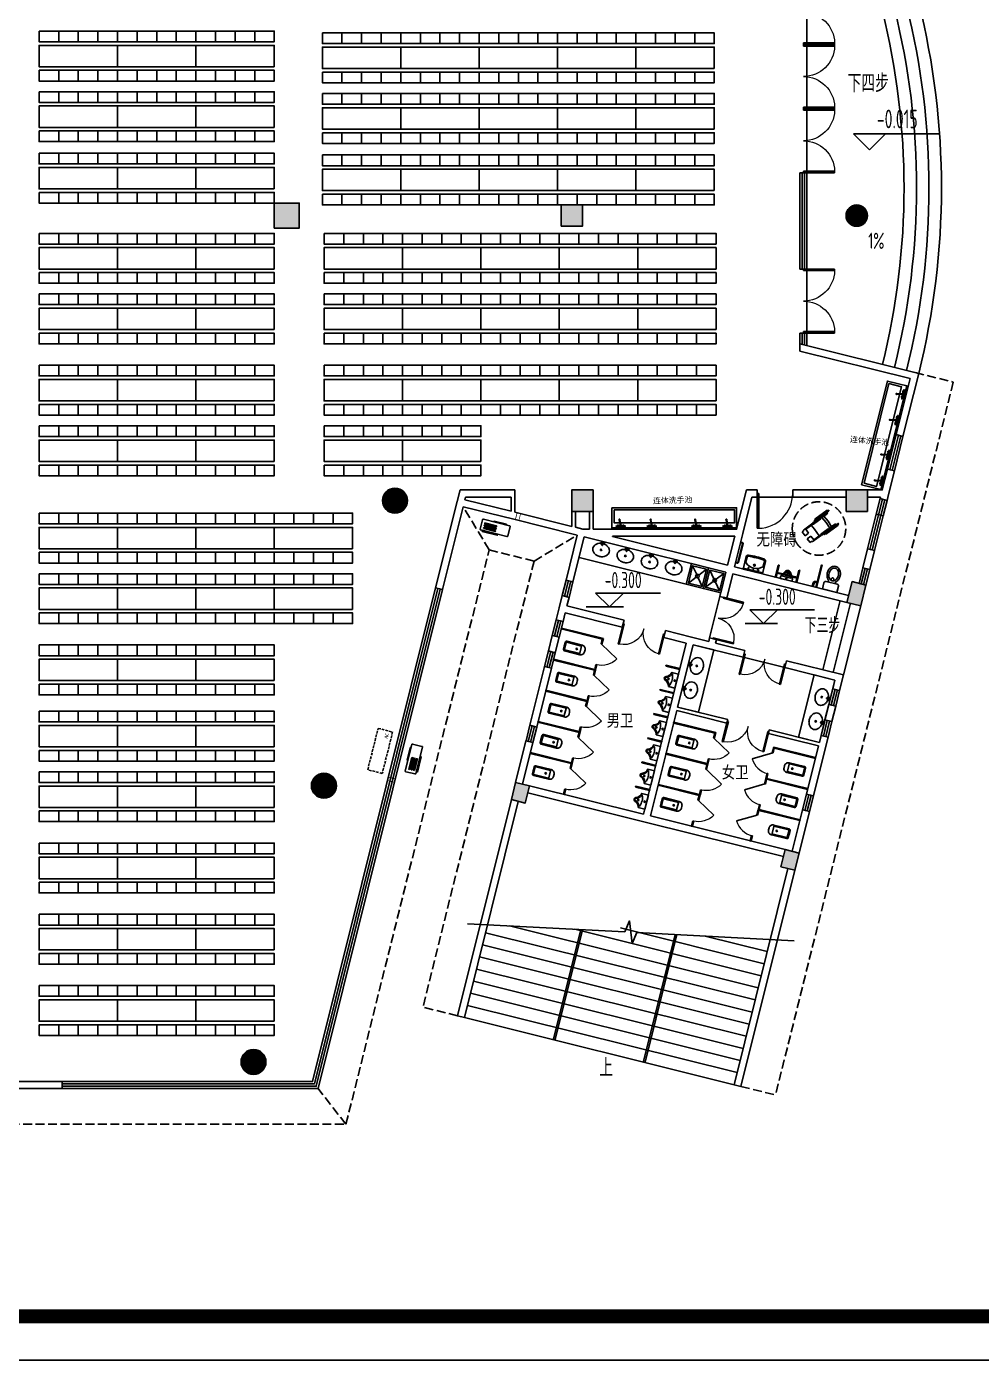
# Model space of a CAD drawing. Extents: x 1159254 to 1730927, y -477824 to -383968.
# Drawn here: x 1240668 to 1267464, y -477824 to -440400 of the extents above; entities that cross this region are included whole.
import ezdxf

# ---------------------------------------------------------------- set-up
doc = ezdxf.new("R2010")
doc.units = 0
doc.header["$LTSCALE"] = 1000
doc.linetypes.add('DASH', pattern=[0.35, 0.25, -0.1])
for name, color, linetype in [('0-雨水', 141, 'Continuous'), ('COLUMN', 2, 'Continuous'), ('CURTWALL', 4, 'Continuous'), ('DIM_ELEV', 3, 'Continuous'), ('DIM_SYMB', 3, 'Continuous'), ('GROUND', 34, 'Continuous'), ('LATRINE', 6, 'Continuous'), ('LG', 84, 'Continuous'), ('LVTRY', 6, 'Continuous'), ('PUB_HATCH', 8, 'Continuous'), ('PUB_TEXT', 7, 'Continuous'), ('STAIR', 4, 'Continuous'), ('WALL', 6, 'Continuous'), ('WINDOW', 4, 'Continuous'), ('WS_厨房设备', 1, 'Continuous'), ('厨房布置', 4, 'Continuous'), ('外框', 7, 'Continuous'), ('空调', 205, 'Continuous'), ('空调孔', 30, 'Continuous')]:
    doc.layers.add(name, color=color, linetype=linetype)
doc.styles.add('_TCH_DIM', font='TSSDENG', dxfattribs={"width": 0.8, "bigfont": 'TSSDCHN'})
doc.styles.add('HZ-1', font='MingLiU.ttf', dxfattribs={"width": 0.8})
doc.styles.get("Standard").update_dxf_attribs({"font": '', "width": 0.8})
doc.styles.add('WMF-宋体1', font='')
doc.styles.get('Standard').set_extended_font_data('SimSun')
doc.styles.get('WMF-宋体1').set_extended_font_data('SimSun')

# ---------------------------------------------------------------- blocks, each defined once
blk = doc.blocks.new('vhjkghkghkl')
at = {"layer": '空调', "linetype": 'DASH', "ltscale": 0.3}
blk.add_lwpolyline([(134071, 540199), (134071, 539779), (132871, 539779), (132871, 540199), (134071, 540199)], close=True, dxfattribs=at)
at = {"layer": '空调', "linetype": 'DASH', "ltscale": 0.3, "style": 'HZ-1'}
blk.add_text('AC', height=100, dxfattribs=at).set_placement((133846, 539867))
blk = doc.blocks.new('fff')
at = {"layer": 'LATRINE'}
for p, q in [((-151, 171), (43, 435)), ((43, 435), (60, 423)), ((59, 423), (95, 471)), ((95, 471), (203, 392)), ((129, 292), (203, 392)), ((-514, -261), (-231, 125)), ((-511, -231), (-259, 113)), ((-497, -274), (-214, 112)), ((-303, -28), (-155, 174)), ((-273, -49), (-125, 153)), ((-155, 174), (-125, 153)), ((-134, 159), (20, 369)), ((-91, 217), (20, 129)), ((20, 129), (209, -4)), ((21, 371), (129, 292)), ((167, -61), (321, 149)), ((184, -74), (377, 190)), ((215, 229), (288, 329)), ((322, 150), (215, 229)), ((395, 250), (287, 328)), ((359, 201), (395, 250)), ((377, 190), (360, 202)), ((-511, -231), (-498, -240)), ((-448, -231), (-381, -139)), ((-448, -231), (-427, -246)), ((-427, -246), (-360, -154)), ((-381, -139), (-360, -154)), ((-379, -140), (-299, -31)), ((-362, -153), (-282, -43)), ((-362, -89), (-349, -99)), ((-349, -72), (-336, -82)), ((-346, -131), (-204, -256)), ((-308, -79), (-170, -202)), ((-303, -28), (-273, -49)), ((-204, -256), (-45, -351)), ((-170, -202), (-8, -300)), ((-136, -538), (147, -152)), ((-131, -464), (-63, -372)), ((-119, -551), (163, -164)), ((-91, -539), (161, -195)), ((-43, -387), (-63, -372)), ((-61, -373), (19, -263)), ((-45, -386), (36, -276)), ((-14, -344), (-1, -354)), ((-2, -327), (11, -337)), ((11, -257), (159, -55)), ((40, -279), (11, -257)), ((40, -279), (188, -77)), ((188, -77), (159, -55)), ((-110, -479), (-131, -464)), ((-110, -479), (-43, -387))]:
    blk.add_line(p, q, dxfattribs=at)
at = {"layer": 'LATRINE', "linetype": 'DASH'}
blk.add_circle((0, 0), 750, dxfattribs=at)
at = {"layer": 'LATRINE'}
for centre, start, end in [((-223, 118), 323.7639, 143.7639), ((-505, -268), 143.7639, 323.7639), ((155, -158), 323.7639, 143.7639), ((-128, -544), 143.7639, 323.7639)]:
    blk.add_arc(centre, 10.4, start, end, dxfattribs=at)
blk = doc.blocks.new('_LV5')
for p, q in [((210, 0), (-210, 0)), ((-210, 0), (-210, -180)), ((210, -180), (210, 0)), ((160, -230), (-160, -230)), ((-101, -230), (-101, -254)), ((101, -230), (101, -254))]:
    blk.add_line(p, q)
blk.add_lwpolyline([(-135, -469, 0.080312), (-123, -544, 0.089014), (-92, -602, 0.104918), (-46, -639, 0.119812), (0, -650, 0.119812), (46, -639, 0.104918), (92, -602, 0.089014), (123, -544, 0.080312), (135, -469, 0.080312), (123, -395, 0.089014), (92, -337, 0.104918), (46, -300, 0.119812), (0, -288, 0.119812), (-46, -300, 0.104918), (-92, -337, 0.089014), (-123, -395, 0.080312)], format="xyb", close=True)
for points in [[(-39, -318, 0.073567), (-36, -339, 0.084454), (-27, -356, 0.10642), (-14, -368, 0.129709), (0, -372, 0.129709), (14, -368, 0.10642), (27, -356, 0.084454), (36, -339, 0.073567), (39, -318, 0.073567), (36, -298, 0.014016), (35, -295, 0.10642)], [(-35, -295, 0.013578), (-36, -298, 0.073567), (-39, -318, 0.073567)]]:
    blk.add_lwpolyline(points, format="xyb")
for centre, radius, start, end in [((-160, -180), 50, 180, 270), ((52, -453), 235, 141.2863, 161.6333), ((20, -427), 194, 134.8144, 141.2863), ((-151, -254), 50, 314.8144, 0), ((151, -254), 50, 180, 225.2555), ((-20, -427), 194, 38.7137, 45.2555), ((-52, -453), 235, 18.3667, 38.7137), ((160, -180), 50, 270, 0), ((102, -469), 287, 161.6333, 180), ((102, -469), 287, 180, 198.3667), ((52, -486), 235, 198.3667, 218.7137), ((20, -512), 194, 218.7137, 242.6714), ((0, -551), 150, 242.6714, 270), ((0, -551), 150, 270, 297.3286), ((-20, -512), 194, 297.3286, 321.2863), ((-52, -486), 235, 321.2863, 341.6333), ((-102, -469), 287, 0, 18.3667), ((-102, -469), 287, 341.6333, 0)]:
    blk.add_arc(centre, radius, start, end)
blk = doc.blocks.new('_LV1')
for p, q in [((-280, 0), (280, 0)), ((-280, 0), (-280, -361)), ((280, 0), (280, -361)), ((-280, -29), (280, -29)), ((-251, -356), (-251, -214)), ((0, -29), (-90, -29)), ((-90, -29), (90, -29)), ((251, -356), (251, -215))]:
    blk.add_line(p, q)
for centre, radius in [((-139, -69), 15), ((1, -182), 24.9), ((0, -57), 8), ((139, -69), 15)]:
    blk.add_circle(centre, radius)
for centre, radius, start, end in [((-224, -361), 56, 180, 263.481), ((-223, -214), 28, 133.1543, 180), ((-223, -356), 28, 180, 263.4984), ((0, -452), 354, 46.7581, 133.1543), ((223, -356), 28, 276.5122, 0), ((224, -361), 56, 276.519, 0), ((223, -215), 28, 0, 46.7581), ((0, 1600), 2029, 263.481, 276.519), ((0, 1600), 1997, 263.4984, 276.5122)]:
    blk.add_arc(centre, radius, start, end)
blk = doc.blocks.new('$lvtry$00000219')
at = {"color": 0}
for p, q in [((-124, -91, 0), (-43, -216, 0)), ((-116, -76, 0), (116, -76, 0)), ((43, -216, 0), (124, -91, 0))]:
    blk.add_line(p, q, dxfattribs=at)
at = {"color": 0, "elevation": 0}
blk.add_lwpolyline([(69, -231, -0.57735), (-69, -231), (-162, -88, -0.145378), (-170, -61), (-170, 0), (170, 0), (170, -61, -0.145378), (162, -88)], format="xyb", close=True, dxfattribs=at)
at = {"color": 0}
for centre, radius in [((0, -177, 0), 20), ((0, -38, 0), 17.7)]:
    blk.add_circle(centre, radius, dxfattribs=at)
for centre, radius, start, end in [((-116, -86, 0), 10, 90, 213.0863), ((0, -191, 0), 50, 210, 330), ((116, -86, 0), 10, 326.9137, 90)]:
    blk.add_arc(centre, radius, start, end, dxfattribs=at)
for p in [(0, -38, 0), (0, -177, 0)]:
    blk.add_point(p, dxfattribs=at)
blk = doc.blocks.new('A$C4EB5717C')
at = {"layer": '空调'}
for p, q in [((520, 110), (520, 120)), ((883, 100), (530, 100)), ((893, 120), (893, 110))]:
    blk.add_line(p, q, dxfattribs=at)
blk.add_lwpolyline([(220, 120), (980, 120, 0.414214), (1000, 140), (1000, 410, 0.414214), (980, 430), (220, 430, 0.414214), (200, 410), (200, 140, 0.414214)], format="xyb", close=True, dxfattribs=at)
for points in [[(269, 459), (709, 459), (709, 444), (269, 444)], [(290, 372), (626, 372), (626, 343), (290, 343)], [(290, 306), (626, 306), (626, 277), (290, 277)], [(290, 240), (626, 240), (626, 211), (290, 211)]]:
    blk.add_lwpolyline(points, close=True, dxfattribs=at)
for centre, start, end in [((530, 110), 180, 270), ((883, 110), 270, 0)]:
    blk.add_arc(centre, 10, start, end, dxfattribs=at)
blk = doc.blocks.new('水龙头')
at = {"color": 252}
for p, q in [((-136, -15), (-90, -14)), ((-136, -18), (-90, -19)), ((-52, -2), (-4, -2)), ((-52, -31), (-6, -31)), ((4, -2), (51, -2)), ((12, -31), (51, -31)), ((23, -194), (26, -209)), ((49, -204), (46, -189)), ((136, -15), (90, -14)), ((136, -18), (90, -19))]:
    blk.add_line(p, q, dxfattribs=at)
for points in [[(13, -7), (0, 0), (-14, -8), (-14, -25), (-7, -29)], [(11, -26), (13, -25), (13, -7)]]:
    blk.add_lwpolyline(points, dxfattribs=at)
blk.add_lwpolyline([(26, -194), (-9, -18, -1.00756), (9, -15), (43, -190)], format="xyb", dxfattribs=at)
for centre in [(-78, -16), (77, -16)]:
    blk.add_circle(centre, 10.9, dxfattribs=at)
for centre, radius, start, end in [((-78, -16), 27.5, 36.2116, 175.3449), ((77, -16), 27.5, 4.6931, 143.7884), ((-136, -16), 1, 91.3387, 171.564), ((-132, -16), 4.53, 171.564, 188.436), ((-136, -17), 1, 188.436, 268.6613), ((-78, -16), 27.5, 184.6551, 323.7884), ((-78, -16), 16, 189.0003, 170.9997), ((-77, -16), 12.9, 168.3562, 191.6438), ((-52, 3), 5, 216.2116, 270), ((-52, -36), 5, 90, 143.7884), ((51, 3), 5, 270, 323.7884), ((51, -36), 5, 36.2116, 90), ((77, -16), 27.5, 216.2116, 355.3069), ((77, -16), 16, 9.0664, 350.9336), ((77, -16), 12.9, 348.3562, 11.6438), ((136, -16), 1, 8.436, 88.6613), ((136, -17), 1, 271.3387, 351.564), ((132, -16), 4.53, 351.564, 8.436)]:
    blk.add_arc(centre, radius, start, end, dxfattribs=at)
for centre, start_param, end_param in [((34, -192), 5.611234, 10.096729), ((34, -190), 6.955136, 8.752827), ((37, -206), 0, 3.141593)]:
    blk.add_ellipse(centre, major_axis=(-11.3, -2.2), ratio=0.233596, start_param=start_param, end_param=end_param, dxfattribs=at)
blk = doc.blocks.new('*U96')
blk.add_line((0, 40), (3000, 40))
blk.add_lwpolyline([(0, 600), (3000, 600), (3000, 0), (0, 0)], close=True)
at = {"color": 252}
blk.add_lwpolyline([(60, 540), (2940, 540), (2940, 180), (60, 180)], close=True, dxfattribs=at)
at = {"color": 1, "rotation": 180}
for p in [(246, 70), (996, 70), (1996, 70), (2746, 70)]:
    blk.add_blockref('水龙头', p, dxfattribs=at)
blk = doc.blocks.new('*U70')
blk.add_line((0, 40), (3500, 40))
blk.add_lwpolyline([(0, 600), (3500, 600), (3500, 0), (0, 0)], close=True)
at = {"color": 252}
blk.add_lwpolyline([(60, 540), (3440, 540), (3440, 180), (60, 180)], close=True, dxfattribs=at)
at = {"color": 1, "rotation": 180}
for p in [(246, 70), (1121, 70), (2371, 70), (3246, 70)]:
    blk.add_blockref('水龙头', p, dxfattribs=at)
blk = doc.blocks.new('A$C03080C26')
at = {"layer": '厨房布置'}
for points in [[(-1650, 1100), (-1650, 1400), (-2200, 1400), (-2200, 1100)], [(-1100, 1100), (-1100, 1400), (-1650, 1400), (-1650, 1100)], [(-1650, 1100), (-1650, 1400), (-1650, 1400), (-1650, 1100)], [(-550, 1100), (-550, 1400), (-1100, 1400), (-1100, 1100)], [(0, 1100), (0, 1400), (-550, 1400), (-550, 1100)], [(-2200, 1000), (0, 1000), (0, 400), (-2200, 400)], [(-1650, 0), (-1650, 300), (-2200, 300), (-2200, 0)], [(-1100, 0), (-1100, 300), (-1650, 300), (-1650, 0)], [(-1650, 0), (-1650, 300), (-1650, 300), (-1650, 0)], [(-550, 0), (-550, 300), (-1100, 300), (-1100, 0)], [(0, 0), (0, 300), (-550, 300), (-550, 0)]]:
    blk.add_lwpolyline(points, close=True, dxfattribs=at)
blk = doc.blocks.new('$lvtry$00000191')
at = {"color": 0}
for p, q in [((-250, -50, 0), (-39, -219, 0)), ((-250, -450, 0), (-39, -281, 0)), ((39, -219, 0), (250, -50, 0)), ((39, -281, 0), (250, -450, 0))]:
    blk.add_line(p, q, dxfattribs=at)
at = {"color": 0, "elevation": 0}
for points in [[(300, -500), (300, 0), (-300, 0), (-300, -500)], [(250, -450), (250, -50), (-250, -50), (-250, -450)]]:
    blk.add_lwpolyline(points, close=True, dxfattribs=at)
at = {"color": 0}
blk.add_circle((0, -250, 0), 50, dxfattribs=at)
for p in [(0, -50, 0), (0, -250, 0)]:
    blk.add_point(p, dxfattribs=at)
blk = doc.blocks.new('$lvtry$00000194')
at = {"color": 0}
for p, q in [((-17, -27), (-17, -17)), ((17, -27), (17, -17))]:
    blk.add_line(p, q, dxfattribs=at)
blk.add_lwpolyline([(14, -39, -0.067374), (92, -53, -0.088152), (166, -93, -0.105269), (218, -155, -0.121685), (235, -224, -0.121685), (218, -292, -0.105269), (166, -355, -0.088152), (92, -394, -0.078966), (0, -409, -0.078966), (-92, -394, -0.088152), (-166, -355, -0.105269), (-218, -292, -0.121685), (-235, -224, -0.121685), (-218, -155, -0.105269), (-166, -93, -0.088152), (-92, -53, -0.059935), (-23, -40, -0.059935)], format="xyb", dxfattribs=at)
for centre, radius in [((0, -221), 20), ((0, -27), 16.7), ((0, -221), 15)]:
    blk.add_circle(centre, radius, dxfattribs=at)
for centre, radius, start, end in [((0, -17), 16.7, 0, 180), ((-40, -17), 10.1, 106.6096, 258.1648), ((-64, 250), 259, 274.7069, 282.3732), ((-75, -197), 173, 71.36, 79.1873), ((-29, -63), 6.77, 155.344, 308.3224), ((-171, 35), 166, 324.8411, 338.1337), ((-171, 35), 170, 324.8411, 331.3523), ((-29, -63), 3.37, 155.344, 308.3224), ((100, -178), 170, 132.3141, 138.8253), ((100, -178), 166, 125.5327, 138.8253), ((-12, -42), 10.6, 201.8924, 261.774), ((-381, -99), 372, 2.3982, 6.7627), ((0, -80), 9.9, 201.7837, 338.2163), ((64, 250), 259, 257.6268, 265.2931), ((381, -99), 372, 170.1008, 177.6018), ((75, -197), 173, 100.8127, 110.4191), ((40, -17), 10.1, 281.8352, 73.3904)]:
    blk.add_arc(centre, radius, start, end, dxfattribs=at)
for p in [(0, -27), (0, -221)]:
    blk.add_point(p, dxfattribs=at)
blk = doc.blocks.new('_FZH')
blk.add_lwpolyline([(-0.5, -0.5), (0.5, -0.5), (0.5, 0.5), (-0.5, 0.5)], close=True)
at = {"layer": 'PUB_HATCH'}
blk.add_solid([(-0.5, -0.5), (0.5, -0.5), (-0.5, 0.5), (0.5, 0.5)], dxfattribs=at)
blk = doc.blocks.new('_YZH')
blk.add_circle((0, 0), 0.5)
at = {"layer": 'PUB_HATCH', "const_width": 0.5}
blk.add_lwpolyline([(-0.25, 0, 1), (0.25, 0, 1)], format="xyb", close=True, dxfattribs=at)
blk = doc.blocks.new('$DorLib2D$00000002')
for p, q in [((-0.5, 0), (-0.5, 0.4875)), ((-0.475, 0.4875), (-0.5, 0.4875)), ((-0.475, 0), (-0.475, 0.4875)), ((0.475, 0), (0.475, 0.4875)), ((0.475, 0.4875), (0.5, 0.4875)), ((0.5, 0), (0.5, 0.4875)), ((-0.5, 0), (-0.475, 0)), ((0.5, 0), (0.475, 0))]:
    blk.add_line(p, q)
at = {"lineweight": 13}
for centre, start, end in [((-0.4875, 0), 0, 88.53072), ((0.4875, 0), 91.46928, 180)]:
    blk.add_arc(centre, 0.4875, start, end, dxfattribs=at)
blk = doc.blocks.new('$TCHSYS$WIN2D')
for p, q in [((-0.5, 0.5), (0.5, 0.5)), ((-0.5, 0.5), (-0.5, -0.5)), ((0.5, 0.5), (0.5, -0.5)), ((0.5, 0.167), (-0.5, 0.167)), ((0.5, -0.167), (-0.5, -0.167)), ((-0.5, -0.5), (0.5, -0.5))]:
    blk.add_line(p, q)
blk = doc.blocks.new('$lvtry$00000200')
at = {"color": 0}
for p, q in [((-110, -40, 0), (-110, -470, 0)), ((100, -30, 0), (-100, -30, 0)), ((110, -470, 0), (110, -40, 0))]:
    blk.add_line(p, q, dxfattribs=at)
at = {"color": 0, "elevation": 0}
blk.add_lwpolyline([(100, 0), (-100, 0, 0.414214), (-140, -40), (-140, -480, 0.414214), (-30, -590), (30, -590, 0.414214), (140, -480), (140, -40, 0.414214)], format="xyb", close=True, dxfattribs=at)
blk.add_lwpolyline([(140, -470), (-140, -470)], dxfattribs=at)
at = {"color": 0}
blk.add_circle((0, -359, 0), 20, dxfattribs=at)
for centre, start, end in [((-100, -40, 0), 90, 180), ((100, -40, 0), 0, 90)]:
    blk.add_arc(centre, 10, start, end, dxfattribs=at)
for p in [(0, 0), (0, -359, 0)]:
    blk.add_point(p, dxfattribs=at)
blk = doc.blocks.new('$TCHSYS$APDOOR2D')
blk.add_line((0.5, 0), (0, 0.866))
at = {"lineweight": 13}
blk.add_arc((0.5, 0), 1, 120, 180, dxfattribs=at)
blk = doc.blocks.new('$lvtry$00000222')
at = {"color": 0, "elevation": 0}
blk.add_lwpolyline([(-205, -191), (-205, 0), (205, 0), (205, -191, 0.268068), (51, -323, -0.317765), (0, -360, -0.317765), (-51, -323, 0.268068)], format="xyb", close=True, dxfattribs=at)
at = {"color": 0}
for centre in [(0, -60, 0), (0, -242, 0)]:
    blk.add_circle(centre, 20, dxfattribs=at)
for centre, radius, start, end in [((-152, -175, 0), 10, 114.1084, 248.1394), ((5, -526, 0), 395, 66.6675, 114.1084), ((-243, -401, 0), 233, 19.2639, 68.1394), ((0, -316, 0), 24, 199.2639, 269.4998), ((0, -316, 0), 24, 270.5002, 340.7361), ((243, -401, 0), 233, 110.4941, 160.7361), ((158, -173, 0), 10, 290.4941, 66.6675)]:
    blk.add_arc(centre, radius, start, end, dxfattribs=at)
for p in [(0, -60, 0), (0, -242, 0)]:
    blk.add_point(p, dxfattribs=at)
blk = doc.blocks.new('$DorLib2D$00000001')
for p, q in [((0.45, 0.975), (0.5, 0.975)), ((0.45, 0), (0.45, 0.975)), ((0.5, 0), (0.5, 0.975)), ((0.5, 0), (0.45, 0))]:
    blk.add_line(p, q)
at = {"lineweight": 13}
blk.add_arc((0.475, 0), 0.975, 91.4693, 180, dxfattribs=at)

msp = doc.modelspace()

# ---------------------------------------------------------------- linework, layer by layer
at = {"layer": '0-雨水'}
for radius in [21513.7, 20463.7, 20813.7, 21163.7]:
    msp.add_arc((1244830.7, -444925.5), radius, 346, 13.99878, dxfattribs=at)
at = {"layer": 'COLUMN'}
for p, q in [((1256280.4, -454500.6), (1256171.4, -454473.5)), ((1256280.8, -454500.6), (1256280.4, -454500.6)), ((1256468.5, -454500.6), (1256280.8, -454500.6)), ((1257114.1, -454500.6), (1256568.5, -454500.6)), ((1257112.3, -454708.1), (1257114.1, -454700.6)), ((1256317.1, -454715.9), (1257063.9, -454902.1))]:
    msp.add_line(p, q, dxfattribs=at)
at = {"layer": 'CURTWALL'}
for p, q in [((1262368.5, -444500.6), (1262368.5, -447200.6)), ((1262568.5, -444500.6), (1262368.5, -444500.6)), ((1262435.2, -444500.6), (1262435.2, -447200.6)), ((1262501.8, -444500.6), (1262501.8, -447200.6)), ((1262568.5, -447200.6), (1262568.5, -444500.6)), ((1262368.5, -447200.6), (1262568.5, -447200.6)), ((1262568.5, -449000.6), (1262368.5, -449000.6)), ((1262368.5, -449000.6), (1262368.5, -449298.2)), ((1262435.2, -449000.6), (1262435.2, -449314.8)), ((1262501.8, -449000.6), (1262501.8, -449331.4)), ((1262568.5, -449348), (1262568.5, -449000.6))]:
    msp.add_line(p, q, dxfattribs=at)
at = {"layer": 'DIM_ELEV'}
for p, q in [((1264325.9, -443858.4), (1263875.9, -443408.4)), ((1263875.9, -443408.4), (1266273.1, -443408.4)), ((1264325.9, -443858.4), (1264775.9, -443408.4)), ((1257028.6, -456682.9), (1256638.6, -456292.9)), ((1256638.6, -456292.9), (1258457.1, -456292.9)), ((1257028.6, -456682.9), (1257418.6, -456292.9)), ((1256370.8, -456682.9), (1257418.6, -456682.9)), ((1261351.9, -457150.9), (1260961.9, -456760.9)), ((1260961.9, -456760.9), (1262780.4, -456760.9)), ((1261351.9, -457150.9), (1261741.9, -456760.9)), ((1260838.1, -457150.9), (1261741.9, -457150.9))]:
    msp.add_line(p, q, dxfattribs=at)
at = {"layer": 'DIM_SYMB'}
for points in [[(1264699.8, -441977.5, 0, 0, 0), (1265876.8, -441977.5, 120, 0, 0), (1266326.8, -441977.5, 0, 0, 0)], [(1264080.8, -446773.2, 0, 0, 0), (1264582.9, -446773.2, 104, 0, 0), (1264972.9, -446773.2, 0, 0, 0)], [(1263350.4, -457237.3, 0, 0, 0), (1263695.8, -457356.2, 104, 0, 0), (1264064.5, -457483.2, 0, 0, 0)], [(1256906, -469188.3, 0, 0, 0), (1257559.2, -466568.5, 120, 0, 0), (1257668.1, -466131.9, 0, 0, 0)]]:
    msp.add_lwpolyline(points, format="xyseb", dxfattribs=at)
msp.add_lwpolyline([(1253042.1, -465572.2), (1257457.2, -465802.2), (1257588.1, -465493.6), (1257666.2, -466128.5), (1257794.2, -465819.7), (1262209.3, -466049.7)], dxfattribs=at)
at = {"layer": 'GROUND', "linetype": 'DASH'}
for p, q in [((1265608.4, -450106), (1266675.7, -450372.1)), ((1266675.7, -450372.1), (1261687.1, -470380.3)), ((1253649.5, -455081.4), (1252921.1, -453869.2)), ((1254910.8, -455395.9), (1256123.1, -454667.5)), ((1252760.3, -468154.7), (1251790.1, -467912.7)), ((1249630.5, -471200.6), (1248849.2, -470200.6)), ((1260716.8, -470138.4), (1261687.1, -470380.3))]:
    msp.add_line(p, q, dxfattribs=at)
msp.add_lwpolyline([(1239518.5, -471200.6), (1249630.5, -471200.6), (1253649.5, -455081.4), (1254910.8, -455395.9), (1251790.1, -467912.7)], dxfattribs=at)
at = {"layer": 'LATRINE', "linetype": 'Continuous'}
for p, q in [((1261677.1, -455846.2), (1261761.8, -455506.6)), ((1261701.4, -455852.2), (1261786, -455512.6)), ((1261730.3, -455736.4), (1262288.2, -455875.5)), ((1261736.3, -455712.1), (1262294.2, -455851.2)), ((1261786, -455512.6), (1261761.8, -455506.6)), ((1262259.3, -455991.4), (1262343.9, -455651.8)), ((1262283.5, -455997.4), (1262368.2, -455657.8)), ((1262343.9, -455651.8), (1262368.2, -455657.8)), ((1262817.2, -456130.5), (1262974.3, -455500.3)), ((1262841.5, -456136.5), (1262998.6, -455506.3)), ((1262974.3, -455500.3), (1262998.6, -455506.3)), ((1261654.8, -455840.6), (1261679, -455846.7)), ((1262704.6, -456102.4), (1262716.8, -456105.4)), ((1262744.4, -456008.3), (1262720, -456106.2)), ((1262768.7, -456014.3), (1262744.3, -456112.3)), ((1262847.7, -456008.3), (1262799, -455996.1)), ((1262853.7, -455984), (1262805, -455971.9))]:
    msp.add_line(p, q, dxfattribs=at)
at = {"layer": 'LATRINE'}
for p, q in [((1255679.1, -457275.1), (1255673, -457299.3)), ((1255673, -457299.3), (1256825.2, -457586.6)), ((1255679.1, -457275.1), (1256855.5, -457568.4)), ((1256825.2, -457586.6), (1256792, -457720)), ((1256816.2, -457726.1), (1256855.5, -457568.4)), ((1256792, -457720), (1256816.2, -457726.1)), ((1255461.3, -458148.4), (1255455.3, -458172.6)), ((1255455.3, -458172.6), (1256607.5, -458459.9)), ((1255461.3, -458148.4), (1256613.5, -458435.6)), ((1256598.5, -458599.4), (1256634.8, -458453.8)), ((1256646.8, -458302.2), (1256613.5, -458435.6)), ((1256634.8, -458453.8), (1256671.1, -458308.3)), ((1256671.1, -458308.3), (1256646.8, -458302.2)), ((1258608.3, -458340.4), (1258614.4, -458316.1)), ((1258996.5, -458437.2), (1258608.3, -458340.4)), ((1259002.5, -458412.9), (1258614.4, -458316.1)), ((1258996.5, -458437.2), (1259002.5, -458412.9)), ((1256607.5, -458459.9), (1256574.2, -458593.3)), ((1256574.2, -458593.3), (1256598.5, -458599.4)), ((1255243.6, -459021.6), (1255237.5, -459045.9)), ((1255237.5, -459045.9), (1256389.8, -459333.2)), ((1255243.6, -459021.6), (1256395.8, -459308.9)), ((1256429.1, -459175.5), (1256395.8, -459308.9)), ((1256417.1, -459327.1), (1256453.3, -459181.5)), ((1256453.3, -459181.5), (1256429.1, -459175.5)), ((1258439, -459019.6), (1258445, -458995.3)), ((1258827.1, -459116.4), (1258439, -459019.6)), ((1258833.2, -459092.1), (1258445, -458995.3)), ((1258827.1, -459116.4), (1258833.2, -459092.1)), ((1256389.8, -459333.2), (1256356.5, -459466.6)), ((1256356.5, -459466.6), (1256380.8, -459472.6)), ((1256380.8, -459472.6), (1256417.1, -459327.1)), ((1255025.9, -459894.9), (1255019.8, -459919.1)), ((1255019.8, -459919.1), (1256172, -460206.4)), ((1255025.9, -459894.9), (1256178.1, -460182.2)), ((1258269.7, -459698.8), (1258275.7, -459674.5)), ((1258657.8, -459795.6), (1258269.7, -459698.8)), ((1258663.8, -459771.3), (1258275.7, -459674.5)), ((1258657.8, -459795.6), (1258663.8, -459771.3)), ((1258833.7, -459916.7), (1258827.6, -459941)), ((1258827.6, -459941), (1259979.9, -460228.3)), ((1258833.7, -459916.7), (1260010.2, -460210.1)), ((1256172, -460206.4), (1256138.8, -460339.8)), ((1256163, -460345.9), (1256199.3, -460200.3)), ((1256211.4, -460048.8), (1256178.1, -460182.2)), ((1256199.3, -460200.3), (1256235.6, -460054.8)), ((1256235.6, -460054.8), (1256211.4, -460048.8)), ((1259979.9, -460228.3), (1259946.6, -460361.7)), ((1259970.9, -460367.7), (1260010.2, -460210.1)), ((1256138.8, -460339.8), (1256163, -460345.9)), ((1258100.3, -460378), (1258106.4, -460353.8)), ((1258488.4, -460474.8), (1258100.3, -460378)), ((1258494.5, -460450.5), (1258106.4, -460353.8)), ((1258488.4, -460474.8), (1258494.5, -460450.5)), ((1259946.6, -460361.7), (1259970.9, -460367.7)), ((1261635.4, -460615.3), (1261596.1, -460773)), ((1261620.4, -460779), (1261653.6, -460645.6)), ((1262811.9, -460908.6), (1261635.4, -460615.3)), ((1262805.9, -460932.9), (1261653.6, -460645.6)), ((1254808.1, -460768.2), (1254802.1, -460792.4)), ((1254802.1, -460792.4), (1255954.3, -461079.7)), ((1254808.1, -460768.2), (1255960.4, -461055.4)), ((1255945.3, -461219.2), (1255981.6, -461073.6)), ((1255993.6, -460922), (1255960.4, -461055.4)), ((1255981.6, -461073.6), (1256017.9, -460928.1)), ((1256017.9, -460928.1), (1255993.6, -460922)), ((1257931, -461057.2), (1257937, -461033)), ((1258319.1, -461154), (1257931, -461057.2)), ((1258325.1, -461129.7), (1257937, -461033)), ((1258616, -460790), (1258609.9, -460814.3)), ((1258609.9, -460814.3), (1259762.1, -461101.5)), ((1258616, -460790), (1259768.2, -461077.3)), ((1259801.4, -460943.9), (1259768.2, -461077.3)), ((1259789.4, -461095.5), (1259825.7, -460949.9)), ((1259825.7, -460949.9), (1259801.4, -460943.9)), ((1261596.1, -460773), (1261620.4, -460779)), ((1262805.9, -460932.9), (1262811.9, -460908.6)), ((1255954.3, -461079.7), (1255921, -461213.1)), ((1255921, -461213.1), (1255945.3, -461219.2)), ((1258319.1, -461154), (1258325.1, -461129.7)), ((1259762.1, -461101.5), (1259728.9, -461235)), ((1259728.9, -461235), (1259753.1, -461241)), ((1259753.1, -461241), (1259789.4, -461095.5)), ((1261451, -461355.1), (1261414.7, -461500.7)), ((1261441.9, -461494.6), (1261475.2, -461361.2)), ((1261475.2, -461361.2), (1261451, -461355.1)), ((1255775.9, -461795.3), (1255739.6, -461940.8)), ((1255763.9, -461946.9), (1255800.2, -461801.3)), ((1255800.2, -461801.3), (1255775.9, -461795.3)), ((1257761.6, -461736.4), (1257767.7, -461712.2)), ((1258149.7, -461833.2), (1257761.6, -461736.4)), ((1258155.8, -461808.9), (1257767.7, -461712.2)), ((1258149.7, -461833.2), (1258155.8, -461808.9)), ((1258398.2, -461663.3), (1258392.2, -461687.5)), ((1258392.2, -461687.5), (1259544.4, -461974.8)), ((1258398.2, -461663.3), (1259550.5, -461950.5)), ((1259583.7, -461817.1), (1259550.5, -461950.5)), ((1259608, -461823.2), (1259583.7, -461817.1)), ((1261414.7, -461500.7), (1261378.4, -461646.2)), ((1261378.4, -461646.2), (1261402.6, -461652.3)), ((1261402.6, -461652.3), (1261435.9, -461518.9)), ((1262588.1, -461806.1), (1261435.9, -461518.9)), ((1262594.2, -461781.9), (1261441.9, -461494.6)), ((1262588.1, -461806.1), (1262594.2, -461781.9)), ((1255739.6, -461940.8), (1255763.9, -461946.9)), ((1259544.4, -461974.8), (1259511.1, -462108.2)), ((1259511.1, -462108.2), (1259535.4, -462114.3)), ((1259535.4, -462114.3), (1259571.7, -461968.7)), ((1259571.7, -461968.7), (1259608, -461823.2)), ((1261196.9, -462373.9), (1261160.6, -462519.5)), ((1261160.6, -462519.5), (1261184.9, -462525.5)), ((1261184.9, -462525.5), (1261218.2, -462392.1)), ((1261233.2, -462228.4), (1261196.9, -462373.9)), ((1262370.4, -462679.4), (1261218.2, -462392.1)), ((1261224.2, -462367.9), (1261257.5, -462234.4)), ((1262376.4, -462655.1), (1261224.2, -462367.9)), ((1261257.5, -462234.4), (1261233.2, -462228.4)), ((1259366, -462690.4), (1259329.7, -462835.9)), ((1259329.7, -462835.9), (1259354, -462842)), ((1259354, -462842), (1259390.2, -462696.4)), ((1259390.2, -462696.4), (1259366, -462690.4)), ((1262370.4, -462679.4), (1262376.4, -462655.1)), ((1261015.5, -463101.7), (1260979.2, -463247.2)), ((1260979.2, -463247.2), (1261003.5, -463253.3)), ((1261003.5, -463253.3), (1261039.7, -463107.7)), ((1261039.7, -463107.7), (1261015.5, -463101.7))]:
    msp.add_line(p, q, dxfattribs=at)
at = {"layer": 'LATRINE', "linetype": 'Continuous'}
for radius in [50, 25]:
    msp.add_arc((1262792.9, -456020.4), radius, 76, 166, dxfattribs=at)
at = {"layer": 'LG'}
for p, q in [((1255456.3, -468812.4), (1256222.9, -465737.9)), ((1255504.8, -468824.5), (1256273.7, -465740.6)), ((1257979.1, -469441.4), (1258868.1, -465875.7)), ((1258027.6, -469453.5), (1258919, -465878.3))]:
    msp.add_line(p, q, dxfattribs=at)
at = {"layer": 'LVTRY'}
for points in [[(1260712.1, -454862.9), (1260754.3, -454873.4, -0.4142136), (1260776.2, -454909.8), (1260645.5, -455433.7, -0.4142136), (1260609.2, -455455.6), (1260567, -455445.1)], [(1260707.3, -454882.3), (1260749.5, -454892.8, -0.4142136), (1260756.8, -454904.9), (1260626.1, -455428.9, -0.4142136), (1260614, -455436.2), (1260571.8, -455425.7)]]:
    msp.add_lwpolyline(points, format="xyb", dxfattribs=at)
msp.add_lwpolyline([(1259325, -455465.9), (1259179.9, -456048.1), (1256172, -455298.1)], dxfattribs=at)
for points in [[(1259375, -457745.7), (1258939.5, -459492.2), (1259521.7, -459637.4), (1259957.2, -457890.8)], [(1263353.2, -458737.6), (1262917.7, -460484.1), (1262335.6, -460339), (1262771, -458592.4)]]:
    msp.add_lwpolyline(points, close=True, dxfattribs=at)
at = {"layer": 'STAIR'}
for p, q in [((1263497.3, -456506.2), (1263013.5, -458446.7)), ((1263788.4, -456578.7), (1263304.6, -458519.3)), ((1264079.5, -456651.3), (1263595.6, -458591.9)), ((1253547.1, -465825.8), (1261115.4, -467712.8)), ((1254223.6, -465633.8), (1261200.1, -467373.2)), ((1256052.4, -465729), (1261284.8, -467033.6)), ((1257333.5, -465687.7), (1261369.4, -466694)), ((1259710, -465919.5), (1261454.1, -466354.4)), ((1253462.4, -466165.4), (1261030.7, -468052.4)), ((1253377.8, -466505), (1260946.1, -468392)), ((1253293.1, -466844.6), (1260861.4, -468731.6)), ((1253208.4, -467184.2), (1260776.7, -469071.2)), ((1253123.8, -467523.8), (1260692.1, -469410.8)), ((1253039.1, -467863.4), (1260607.4, -469750.4)), ((1252954.4, -468203), (1260522.7, -470090))]:
    msp.add_line(p, q, dxfattribs=at)
at = {"layer": 'WALL'}
for p, q in [((1262368.5, -449298.2), (1265705.4, -450130.2)), ((1262368.5, -449298.2), (1262368.5, -449504.3)), ((1262368.5, -449504.3), (1265462.9, -450275.8)), ((1265264.9, -451896.9), (1265705.4, -450130.2)), ((1265462.9, -450275.8), (1265070.8, -451848.5)), ((1265070.8, -451848.5), (1265264.9, -451896.9)), ((1264828.9, -452818.8), (1264683.8, -453400.6)), ((1265023, -452867.2), (1264828.9, -452818.8)), ((1264859, -453524.8), (1265023, -452867.2)), ((1252751.2, -453723.8), (1252831.8, -453400.6)), ((1252831.8, -453400.6), (1254368.5, -453400.6)), ((1254368.5, -454024), (1254368.5, -453400.6)), ((1260596.3, -454500.6), (1260870.6, -453400.6)), ((1261168.5, -453400.6), (1260870.6, -453400.6)), ((1261168.5, -453600.6), (1261168.5, -453400.6)), ((1263668.5, -453400.6), (1262168.5, -453400.6)), ((1262168.5, -453400.6), (1262168.5, -453600.6)), ((1264268.5, -453400.6), (1264683.8, -453400.6)), ((1264817.3, -453691.9), (1264859, -453524.8)), ((1252751.2, -453723.8), (1252146.4, -456149.5)), ((1252340.5, -456197.9), (1252921.1, -453869.2)), ((1252921.1, -453869.2), (1254344.3, -454224.1)), ((1252969.5, -453675.1), (1252988, -453600.6)), ((1252969.5, -453675.1), (1254268.5, -453999)), ((1252988, -453600.6), (1254268.5, -453600.6)), ((1254268.5, -453999), (1254268.5, -453600.6)), ((1260773, -454618.9), (1261026.8, -453600.6)), ((1261026.8, -453600.6), (1261168.5, -453600.6)), ((1262168.5, -453600.6), (1263668.5, -453600.6)), ((1264268.5, -453600.6), (1264634, -453600.6)), ((1264634, -453600.6), (1264623.3, -453643.5)), ((1264623.3, -453643.5), (1264817.3, -453691.9)), ((1254344.3, -454224.1), (1256044.3, -454647.9)), ((1254368.5, -454024), (1255968.5, -454422.9)), ((1255968.5, -454422.9), (1255968.5, -454000.6)), ((1256068.5, -454447.8), (1256068.5, -454000.6)), ((1256468.5, -454500.6), (1256468.5, -454000.6)), ((1256568.5, -454500.6), (1256568.5, -454000.6)), ((1256123.1, -454667.5), (1255808.6, -455928.9)), ((1256044.3, -454647.9), (1256123.1, -454667.5)), ((1256068.5, -454447.8), (1256171.4, -454473.5)), ((1257112.3, -454708.1), (1260343.7, -455513.8)), ((1257114.1, -454500.6), (1260596.3, -454500.6)), ((1257114.1, -454700.6), (1260546.4, -454700.6)), ((1260343.7, -455513.8), (1260546.4, -454700.6)), ((1260537.8, -455562.1), (1260773, -454618.9)), ((1256002.6, -455977.3), (1256317.1, -454715.9)), ((1257063.9, -454902.1), (1260295.3, -455707.8)), ((1264272.5, -455050.4), (1264139.4, -455584.1)), ((1264466.6, -455098.8), (1264272.5, -455050.4)), ((1264333.5, -455632.5), (1264466.6, -455098.8)), ((1260295.3, -455707.8), (1260126, -456387)), ((1260320, -456435.4), (1260489.4, -455756.2)), ((1260489.4, -455756.2), (1263691.4, -456554.5)), ((1260537.8, -455562.1), (1263739.8, -456360.5)), ((1264139.4, -455584.1), (1264333.5, -455632.5)), ((1252146.4, -456149.5), (1252340.5, -456197.9)), ((1255808.6, -455928.9), (1256002.6, -455977.3)), ((1255699.7, -456365.6), (1255615, -456705.2)), ((1255893.8, -456413.9), (1255699.7, -456365.6)), ((1255833.3, -456656.5), (1255893.8, -456413.9)), ((1260126, -456387), (1260320, -456435.4)), ((1255615, -456705.2), (1255530.4, -457044.8)), ((1255724.4, -457093.2), (1255784.9, -456850.6)), ((1255784.9, -456850.6), (1257385.9, -457249.8)), ((1257434.3, -457055.7), (1255833.3, -456656.5)), ((1255530.4, -457044.8), (1255724.4, -457093.2)), ((1257385.9, -457249.8), (1257434.3, -457055.7)), ((1255421.5, -457481.4), (1255312.6, -457918)), ((1255615.5, -457529.8), (1255421.5, -457481.4)), ((1255506.7, -457966.4), (1255615.5, -457529.8)), ((1258598.6, -457346), (1258550.2, -457540.1)), ((1258550.2, -457540.1), (1259180.9, -457697.3)), ((1259326.3, -457527.4), (1258598.6, -457346)), ((1258721.3, -459540.9), (1259180.9, -457697.3)), ((1259326.3, -457527.4), (1259811.5, -457648.4)), ((1259835.7, -457551.4), (1259811.5, -457648.4)), ((1260029.7, -457599.8), (1259835.7, -457551.4)), ((1260005.5, -457696.8), (1260029.7, -457599.8)), ((1260830.3, -457902.4), (1260005.5, -457696.8)), ((1255312.6, -457918), (1255506.7, -457966.4)), ((1258939.5, -459492.2), (1259375, -457745.7)), ((1259375, -457745.7), (1259860.1, -457866.7)), ((1259860.1, -457866.7), (1260781.9, -458096.5)), ((1260781.9, -458096.5), (1260830.3, -457902.4)), ((1255203.8, -458354.7), (1254792.5, -460004.2)), ((1254986.6, -460052.6), (1255397.8, -458403.1)), ((1255397.8, -458403.1), (1255203.8, -458354.7)), ((1261994.7, -458192.7), (1261946.3, -458386.8)), ((1261946.3, -458386.8), (1263353.2, -458737.6)), ((1263595.6, -458591.9), (1261994.7, -458192.7)), ((1263353.2, -458737.6), (1263292.7, -458980.1)), ((1263486.8, -459028.5), (1263595.6, -458591.9)), ((1263292.7, -458980.1), (1263486.8, -459028.5)), ((1257983.4, -462500.3), (1258721.3, -459540.9)), ((1260346.5, -459843), (1258939.5, -459492.2)), ((1263183.9, -459416.8), (1263075, -459853.4)), ((1263377.9, -459465.2), (1263183.9, -459416.8)), ((1263269, -459901.8), (1263377.9, -459465.2)), ((1258177.5, -462548.7), (1258915.3, -459589.3)), ((1258915.3, -459589.3), (1260322.3, -459940)), ((1260322.3, -459940), (1260346.5, -459843)), ((1263075, -459853.4), (1263269, -459901.8)), ((1254792.5, -460004.2), (1254986.6, -460052.6)), ((1261510.8, -460133.3), (1261486.6, -460230.3)), ((1261486.6, -460230.3), (1262893.5, -460581.1)), ((1262917.7, -460484.1), (1261510.8, -460133.3)), ((1262966.1, -460290), (1262917.7, -460484.1)), ((1263160.2, -460338.4), (1262966.1, -460290)), ((1254683.6, -460440.8), (1254393.3, -461605.2)), ((1254587.4, -461653.5), (1254877.7, -460489.2)), ((1254877.7, -460489.2), (1254683.6, -460440.8)), ((1262893.5, -460581.1), (1262554.9, -461939.5)), ((1262748.9, -461987.9), (1263087.6, -460629.5)), ((1263087.6, -460629.5), (1263160.2, -460338.4)), ((1254781.4, -461701.9), (1257983.4, -462500.3)), ((1252760.3, -468154.7), (1254272.4, -462090.3)), ((1252954.4, -468203), (1254466.4, -462138.7)), ((1254733.1, -461896), (1258032.1, -462718.5)), ((1262554.9, -461939.5), (1262748.9, -461987.9)), ((1258177.5, -462548.7), (1261961.6, -463492.2)), ((1262446, -462376.2), (1262155.7, -463540.5)), ((1262349.7, -463588.9), (1262640.1, -462424.6)), ((1262640.1, -462424.6), (1262446, -462376.2)), ((1258032.1, -462718.5), (1261913.2, -463686.2)), ((1260522.7, -470090), (1262034.7, -464025.7)), ((1260716.8, -470138.4), (1262228.8, -464074.1)), ((1252760.3, -468154.7), (1252954.4, -468203)), ((1241668.5, -470000.6), (1240268.5, -470000.6)), ((1241668.5, -470200.6), (1241668.5, -470000.6)), ((1240168.5, -470200.6), (1241668.5, -470200.6)), ((1260522.7, -470090), (1260716.8, -470138.4))]:
    msp.add_line(p, q, dxfattribs=at)
at = {"layer": 'WINDOW'}
for p, q in [((1262568.5, -439100.6), (1262568.5, -440900.6)), ((1262568.5, -440900.6), (1262568.5, -442700.6)), ((1262568.5, -442700.6), (1262568.5, -444500.6)), ((1262568.5, -447200.6), (1262568.5, -449000.6)), ((1261168.5, -453600.6), (1262168.5, -453600.6)), ((1252146.4, -456149.5), (1252340.5, -456197.9)), ((1259835.7, -457551.4), (1260126, -456387)), ((1260781.9, -458096.5), (1261946.3, -458386.8)), ((1241668.5, -470000.6), (1241668.5, -470200.6))]:
    msp.add_line(p, q, dxfattribs=at)
for points in [[(1241668.5, -470000.6), (1248692.9, -470000.6), (1252146.4, -456149.5)], [(1241668.5, -470067.3), (1248745, -470067.3), (1252211.1, -456165.7)], [(1241668.5, -470134), (1248797.1, -470134), (1252275.8, -456181.8)], [(1241668.5, -470200.6), (1248849.2, -470200.6), (1252340.5, -456197.9)]]:
    msp.add_lwpolyline(points, dxfattribs=at)
at = {"layer": '外框', "lineweight": -2}
msp.add_line((1295382, -477824.5), (1161444.6, -477824.5), dxfattribs=at)
at = {"layer": '外框', "lineweight": -2, "const_width": 391.5}
msp.add_lwpolyline([(1166648.3, -476589.1), (1289979.3, -476589.1, 0.4142136), (1293894.6, -472673.8), (1293894.6, -389151, 0.4142136), (1289979.3, -385235.8), (1166648.3, -385235.8, 0.4142136), (1162733, -389151), (1162733, -472673.8, 0.4142136)], format="xyb", close=True, dxfattribs=at)
at = {"layer": '空调孔', "const_width": 20}
for points in [[(1254531.6, -454064.6), (1254434.6, -454040.4), (1254386.2, -454234.5), (1254483.2, -454258.7)], [(1250992.3, -461605.2), (1251016.5, -461508.2), (1250822.4, -461459.8), (1250798.2, -461556.8)]]:
    msp.add_lwpolyline(points, close=True, dxfattribs=at)

# ---------------------------------------------------------------- block references
at = {"layer": 'COLUMN'}
for name, p, xscale, yscale, zscale in [('_FZH', (1247968.5, -445700.6), 700, 700, 700), ('_FZH', (1255968.5, -445700.6), 600, 600, 600), ('_YZH', (1263968.5, -445700.6), 600.0000000001877, 600.0000000001877, 600.0000000001877), ('_YZH', (1251004.9, -453700.6), 700, 700, 700), ('_FZH', (1256268.5, -453700.6), 600, 600, 600), ('_FZH', (1263968.5, -453700.6), 600, 600, 600), ('_YZH', (1249010.3, -461700.6), 700, 700, 700), ('_YZH', (1247035, -469450.6), 700, 700, 700)]:
    msp.add_blockref(name, p, dxfattribs=dict(at, xscale=xscale, yscale=yscale, zscale=zscale))
for p, xscale, yscale, zscale, rotation in [((1263958, -456311.8), 399.9999999082937, 600.0000000150393, 600.0000000150393, 346.0000000015973), ((1254526.9, -461896.1), 399.9999999903406, 499.9999999964115, 499.9999999964115, 346.0000000007811), ((1262095.2, -463783.1), 399.9999999858223, 500.0000000000341, 500.0000000000341, 346.0000000006197)]:
    msp.add_blockref('_FZH', p, dxfattribs=dict(at, xscale=xscale, yscale=yscale, zscale=zscale, rotation=rotation))
at = {"layer": 'LATRINE', "xscale": 600, "zscale": 25}
for p, yscale, rotation in [((1256731.5, -458014.2), -600, 76.00000000000453), ((1256513.8, -458887.4), -600, 75.99999999998657), ((1256296.1, -459760.7), -600, 76.00000000000274), ((1256078.3, -460634), -600, 76.00000000000274), ((1259886.2, -460655.8), -600, 76.00000000000453), ((1261535.7, -461067.1), 600, 76.00000000000274), ((1255860.6, -461507.2), -600, 75.99999999999017), ((1259668.4, -461529.1), -600, 76.00000000000453), ((1261317.9, -461940.3), 600, 75.99999999999017), ((1259450.7, -462402.3), -600, 76.00000000001891), ((1261100.2, -462813.6), 600, 76.00000000000095)]:
    msp.add_blockref('$TCHSYS$APDOOR2D', p, dxfattribs=dict(at, yscale=yscale, rotation=rotation))
at = {"layer": 'LVTRY', "extrusion": (0, 0, -1), "zscale": -1}
for name, p, rotation in [('fff', (-1262908, -454481.9), 270), ('_LV1', (-1261049.2, -455689.6), 194.0000000000243)]:
    msp.add_blockref(name, p, dxfattribs=dict(at, rotation=rotation))
at = {"layer": 'LVTRY'}
for name, p, rotation in [('$lvtry$00000194', (1256845.9, -454868.4), 345.9999999999981), ('$lvtry$00000194', (1257525.2, -455037.7), 345.9999999999981), ('$lvtry$00000194', (1258204.4, -455207.1), 345.9999999999981), ('$lvtry$00000194', (1258883.6, -455376.4), 345.9999999999981), ('$lvtry$00000191', (1259252.5, -455757), 75.99999999999801), ('$lvtry$00000191', (1259737.6, -455877.9), 75.99999999999801), ('_LV5', (1263206.6, -456227.5), 166.0000000000011), ('$lvtry$00000200', (1255761.2, -457772.2), 75.99999999999694), ('$lvtry$00000194', (1259261.3, -458284.2), 75.99999999999854), ('$lvtry$00000200', (1255543.5, -458645.5), 75.99999999999694), ('$lvtry$00000194', (1259092, -458963.4), 75.99999999999854), ('$lvtry$00000194', (1263200.7, -459266.4), 255.9999999999963), ('$lvtry$00000200', (1255325.8, -459518.8), 75.99999999999694), ('$lvtry$00000194', (1263031.4, -459945.6), 255.9999999999963), ('$lvtry$00000200', (1255108, -460392), 75.99999999999694), ('$lvtry$00000200', (1262506, -461309), 255.9999999999975), ('$lvtry$00000200', (1254890.3, -461265.3), 75.99999999999694), ('$lvtry$00000200', (1262288.2, -462182.3), 255.9999999999975), ('$lvtry$00000200', (1262070.5, -463055.5), 255.9999999999975)]:
    msp.add_blockref(name, p, dxfattribs=dict(at, rotation=rotation))
at = {"layer": 'LVTRY', "linetype": 'Continuous', "rotation": 166.0000000000011}
msp.add_blockref('$lvtry$00000219', (1261982.3, -455922.3), dxfattribs=at)
at = {"layer": 'LVTRY'}
for name, p, yscale, rotation in [('$lvtry$00000222', (1258914.8, -458764.6), -1, 76.00000000000799), ('$lvtry$00000222', (1258745.5, -459443.8), -1, 76.00000000000799), ('$lvtry$00000222', (1258576.1, -460123), -1, 76.00000000000799), ('$lvtry$00000200', (1258915.9, -460413.9), -0.9999999999999992, 256.0000000000069), ('$lvtry$00000222', (1258406.8, -460802.3), -1, 76.00000000000799), ('$lvtry$00000222', (1258237.4, -461481.5), -1, 76.00000000000799), ('$lvtry$00000200', (1258698.1, -461287.1), -0.9999999999999992, 256.0000000000069), ('$lvtry$00000222', (1258068.1, -462160.7), -1, 76.00000000000799), ('$lvtry$00000200', (1258480.4, -462160.4), -0.9999999999999992, 256.0000000000069)]:
    msp.add_blockref(name, p, dxfattribs=dict(at, yscale=yscale, rotation=rotation))
at = {"layer": 'WINDOW'}
for name, p, xscale, yscale, zscale, rotation in [('$DorLib2D$00000002', (1262468.5, -440000.6), -1800, 1800, -1800, 270), ('$DorLib2D$00000002', (1262468.5, -441800.6), -1800, 1800, -1800, 270), ('$DorLib2D$00000002', (1262468.5, -443600.6), -1800, 1800, -1800, 270), ('$DorLib2D$00000002', (1262468.5, -448100.6), -1800, 1800, -1800, 270), ('$TCHSYS$WIN2D', (1265046.9, -452357.8), -1000, 200, -1000, 75.99999999999719), ('$TCHSYS$WIN2D', (1264665.9, -453886), -450, 200, -450, 75.99999999999392), ('$TCHSYS$WIN2D', (1264490.5, -454589.5), -1000, -200, -1000, 75.99999999999392), ('$TCHSYS$WIN2D', (1264182, -455826.6), -450, 200, -450, 75.99999999999392), ('$TCHSYS$WIN2D', (1255851.2, -456171.4), 450, -200, 450, 75.99999999999997), ('$DorLib2D$00000002', (1260077.9, -456993.4), 1200, -1200, 1200, 75.99999999999997), ('$TCHSYS$WIN2D', (1255573, -457287.3), -450, -200, -450, 75.99999999999571), ('$DorLib2D$00000002', (1257992.3, -457297.9), 1200, -1200, 1200, 345.9999999999995), ('$TCHSYS$WIN2D', (1255355.2, -458160.5), -450, -200, -450, 75.99999999999571), ('$DorLib2D$00000002', (1261388.3, -458144.6), 1200, -1200, 1200, 345.9999999999979), ('$TCHSYS$WIN2D', (1263335.3, -459222.7), -450, 200, -450, 75.99999999999717), ('$DorLib2D$00000002', (1260916.5, -460036.7), 1200, -1200, 1200, 345.9999999999991), ('$TCHSYS$WIN2D', (1263117.6, -460095.9), -450, 200, -450, 75.99999999999717), ('$TCHSYS$WIN2D', (1254835.1, -460246.7), -450, -200, -450, 75.99999999999571), ('$TCHSYS$WIN2D', (1262597.5, -462182.1), -450, 200, -450, 75.9999999999953)]:
    msp.add_blockref(name, p, dxfattribs=dict(at, xscale=xscale, yscale=yscale, zscale=zscale, rotation=rotation))
at = {"layer": 'WINDOW', "xscale": -1000, "yscale": -1000, "zscale": -1000}
msp.add_blockref('$DorLib2D$00000001', (1261668.5, -453500.6), dxfattribs=at)
at = {"layer": 'WS_厨房设备'}
for name, p, rotation in [('*U96', (1264683.8, -453400.6), 76.00000000001144), ('*U70', (1257096.3, -454500.6), 0.0002105652499104916)]:
    msp.add_blockref(name, p, dxfattribs=dict(at, rotation=rotation))
at = {"layer": '厨房布置', "rotation": 180}
for p in [(1241018.5, -440524.6), (1243218.5, -440524.6), (1245418.5, -440524.6), (1248968.5, -440574.6), (1251168.5, -440574.6), (1253368.5, -440574.6), (1255568.5, -440574.6), (1257768.5, -440574.6), (1241018.5, -442224.6), (1243218.5, -442224.6), (1245418.5, -442224.6), (1248968.5, -442274.6), (1251168.5, -442274.6), (1253368.5, -442274.6), (1255568.5, -442274.6), (1257768.5, -442274.6), (1241018.5, -443950.6), (1243218.5, -443950.6), (1245418.5, -443950.6), (1248968.5, -444000.6), (1251168.5, -444000.6), (1253368.5, -444000.6), (1255568.5, -444000.6), (1257768.5, -444000.6), (1241018.5, -446200.6), (1243218.5, -446200.6), (1245418.5, -446200.6), (1249018.5, -446200.6), (1251218.5, -446200.6), (1253418.5, -446200.6), (1255618.5, -446200.6), (1257818.5, -446200.6), (1241018.5, -447900.6), (1243218.5, -447900.6), (1245418.5, -447900.6), (1249018.5, -447900.6), (1251218.5, -447900.6), (1253418.5, -447900.6), (1255618.5, -447900.6), (1257818.5, -447900.6), (1241018.5, -449900.6), (1243218.5, -449900.6), (1245418.5, -449900.6), (1249018.5, -449900.6), (1251218.5, -449900.6), (1253418.5, -449900.6), (1255618.5, -449900.6), (1257818.5, -449900.6), (1241018.5, -451600.6), (1243218.5, -451600.6), (1245418.5, -451600.6), (1249018.5, -451600.6), (1251218.5, -451600.6), (1241018.5, -454050.6), (1243218.5, -454050.6), (1245418.5, -454050.6), (1247618.5, -454050.6), (1241018.5, -455750.6), (1243218.5, -455750.6), (1245418.5, -455750.6), (1247618.5, -455750.6), (1241018.5, -457750.6), (1243218.5, -457750.6), (1245418.5, -457750.6), (1241018.5, -459608.6), (1243218.5, -459608.6), (1245418.5, -459608.6), (1241018.5, -461308.6), (1243218.5, -461308.6), (1245418.5, -461308.6), (1241018.5, -463308.6), (1243218.5, -463308.6), (1245418.5, -463308.6), (1241018.5, -465308.6), (1243218.5, -465308.6), (1245418.5, -465308.6), (1241018.5, -467308.6), (1243218.5, -467308.6), (1245418.5, -467308.6)]:
    msp.add_blockref('A$C03080C26', p, dxfattribs=at)
at = {"layer": '空调', "extrusion": (0, 0, -1), "zscale": -1}
for p, rotation in [((-1253302, -454052.6), 193.9999999998992), ((-1251124.3, -461465.8), 103.9999999994956)]:
    msp.add_blockref('A$C4EB5717C', p, dxfattribs=dict(at, rotation=rotation))
at = {"layer": '空调', "rotation": 76.00000000048065}
msp.add_blockref('vhjkghkghkl', (1742250.6, -720864.1), dxfattribs=at)

# ---------------------------------------------------------------- texts
at = {"color": 7, "lineweight": 0, "style": 'WMF-宋体1'}
for rotation, p in [(355.0311, (1263773.5, -452055.1)), (1.71516, (1258251.6, -453783))]:
    msp.add_text('连体洗手池', height=157.34, rotation=rotation, dxfattribs=at).set_placement(p)
at = {"layer": 'PUB_TEXT', "style": '_TCH_DIM'}
for s, height, width, p in [('下四步', 506.38, 0.8, (1263711.3, -442240)), ('-0.015', 525, 0.64, (1264532.1, -443250.9)), ('1%', 455, 0.64, (1264291.1, -446636.7)), ('-0.300', 455, 0.64, (1256892.8, -456156.4)), ('-0.300', 455, 0.64, (1261216, -456624.4)), ('下三步', 438.87, 0.8, (1262501.1, -457420.4)), ('上', 506.4, 0.8, (1256742.8, -469866.1))]:
    msp.add_text(s, height=height, dxfattribs=dict(at, width=width)).set_placement(p)
at = {"layer": 'PUB_TEXT', "width": 0.8}
for s, p in [('无障碍', (1261152.3, -454957.2)), ('男卫', (1256946, -460037.6)), ('女卫', (1260178.5, -461494.1))]:
    msp.add_text(s, height=345.57, dxfattribs=at).set_placement(p)

doc.saveas('drawing.dxf')
